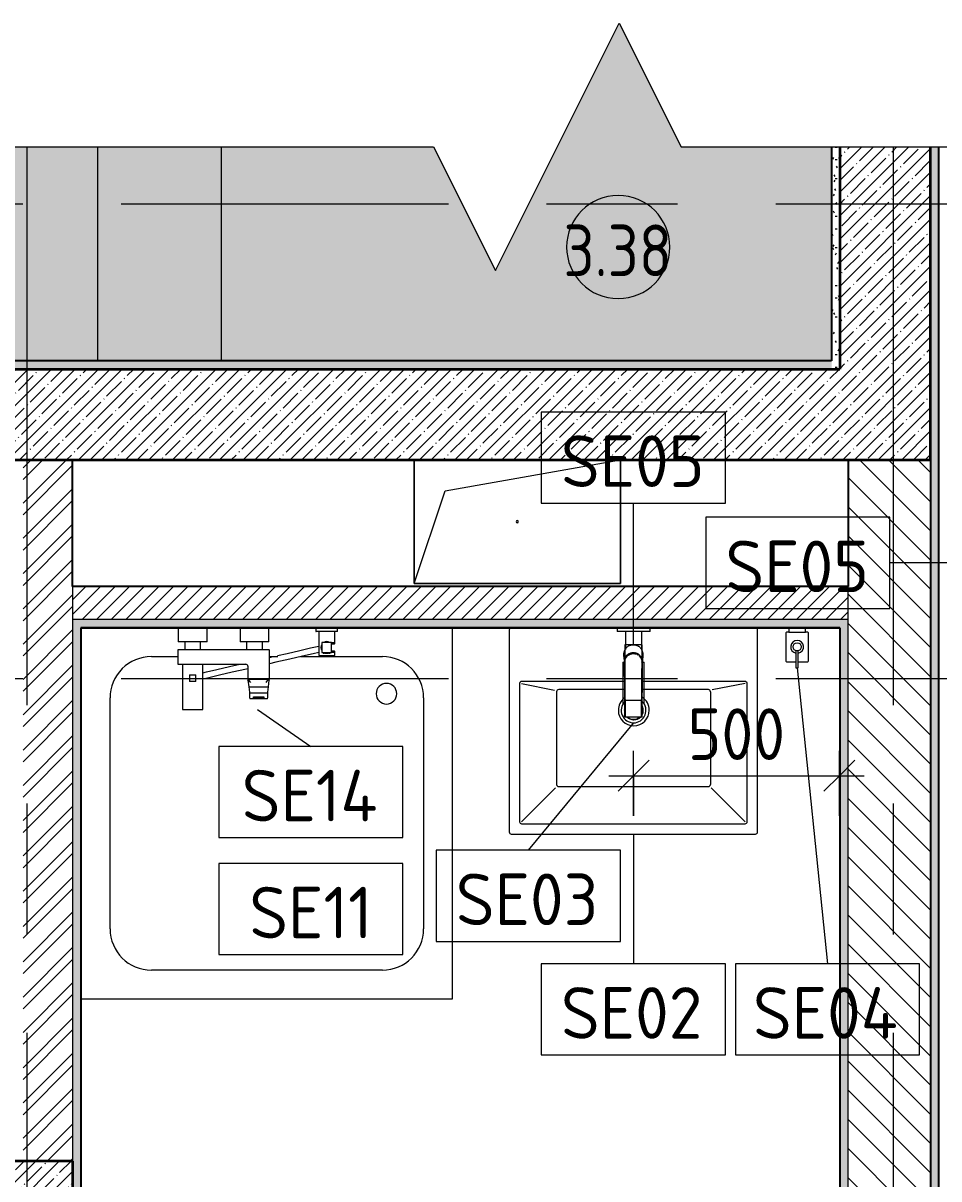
# Model space of a CAD drawing. Header units: millimetres. Extents: x 63482 to 319368, y -8553 to 29000.
# Drawn here: x 83434 to 85654, y 15787 to 18588 of the extents above; entities that cross this region are included whole.
import ezdxf

# ---------------------------------------------------------------- set-up
doc = ezdxf.new("R2010")
doc.units = ezdxf.units.MM
doc.linetypes.add('200_ШТРИХ__ш1_п0_6_', pattern=[80, 50, -30])
doc.linetypes.add('Осевая', pattern=[1587.5, 317.5, -238.125, 793.75, -238.125])
for name, color, linetype, lineweight, true_color in [('0-1', 7, 'Continuous', 9, 0x4994b4), ('A-GENM-1', 7, 'Continuous', 9, 0x4994b4), ('A-WALL-1', 7, 'Continuous', 25, 0x3c3c3c), ('A-WALL-3', 7, 'Continuous', 35, 0x3c3c3c), ('A-WALL-FNSH-1', 7, 'Continuous', 15, 0x3c3c3c), ('P-SANR-FIXT-1', 7, 'Continuous', 15, 0x4994b4)]:
    doc.layers.add(name, color=color, linetype=linetype, lineweight=lineweight, true_color=true_color)
for name, color, linetype, lineweight in [('A-ANNO-DIMS', 7, 'Continuous', 9), ('A-ANNO-DIMS-50', 7, 'Continuous', 9), ('A-AREA-IDEN', 7, 'Continuous', 9), ('A-DETL-GENF', 7, 'Continuous', 9), ('A-DETL-MBND', 7, '200_ШТРИХ__ш1_п0_6_', 9), ('A-GENM', 7, 'Continuous', 9), ('A-WALL', 7, 'Continuous', 9), ('I-WALL', 7, 'Continuous', 9), ('P-SANR-FIXT-IDEN', 7, 'Continuous', 9), ('S-STRS-2', 7, 'Continuous', 9), ('Оси', 7, 'Continuous', 9), ('Оси-2', 7, 'Осевая', 9)]:
    doc.layers.add(name, color=color, linetype=linetype, lineweight=lineweight)
doc.layers.add('S-STRS-1', color=7, linetype='Continuous', lineweight=15, transparency=1)
doc.styles.add('GOST Common', font='GOST_Common.ttf', dxfattribs={"height": 125})
doc.styles.add('GOST Common_2', font='GOST_Common.ttf', dxfattribs={"width": 0.9, "height": 125})
doc.styles.add('ISOCPEUR', font='isocpeur.ttf', dxfattribs={"width": 0.9, "height": 125})
doc.dimstyles.new('ISO-2_5_0_9К_БОЛЬШОЙ', dxfattribs={"dimscale": 304.8, "dimtxt": 124.497647, "dimasz": 0.246063, "dimexe": 0.19685, "dimexo": 0.492126, "dimgap": 0, "dimtad": 1, "dimdec": 0, "dimrnd": 10, "dimzin": 0, "dimdsep": 46, "dimtxsty": 'ISOCPEUR', "dimblk1": 'OBLIQUE', "dimblk2": 'OBLIQUE', "dimsah": 1, "dimcen": 0.09, "dimdle": 0.19685, "dimazin": 0, "dimtfac": 1, "dimtdec": 4, "dimtix": 1, "dimtmove": 0, "dimatfit": 3, "dimfxl": 1, "dimtvp": 1, "dimtolj": 1, "dimtzin": 0, "dimarcsym": 2})
pattern_1 = [(45, (-15165.72, 0), (-28.512667, 28.512667), []), (45, (-15137.207, 0), (-28.512667, 28.512667), [50.403, -10.081, 1.676, -8.404])]
pattern_2 = [(0, (-15165.719, 0), (60.96, 15.24), [5.029, -40.691, 5.029, -40.691, -243.84]), (0, (-15165.719, 0), (60.96, 15.24), [-91.44, 5.029, -86.411, 5.029, -40.691, -106.68]), (0, (-15165.719, 0), (60.96, 15.24), [-228.6, 5.029, -25.451, 5.029, -71.171]), (120, (-15142.859, 7.62), (-43.6782272, 45.1729086), [5.029, -40.691, 5.029, -40.691, -243.84]), (120, (-15142.859, 7.62), (-43.6782272, 45.1729086), [-91.44, 5.029, -86.411, 5.029, -40.691, -106.68]), (120, (-15142.859, 7.62), (-43.6782272, 45.1729086), [-228.6, 5.029, -25.451, 5.029, -71.171]), (240, (-15135.239, 38.1), (-17.2817728, -60.4129086), [5.029, -40.691, 5.029, -40.691, -243.84]), (240, (-15135.239, 38.1), (-17.2817728, -60.4129086), [-91.44, 5.029, -86.411, 5.029, -40.691, -106.68]), (240, (-15135.239, 38.1), (-17.2817728, -60.4129086), [-228.6, 5.029, -25.451, 5.029, -71.171])]

# ---------------------------------------------------------------- blocks, each defined once
blk = doc.blocks.new('SND_Aquanet_Душевой поддон_HX108_Квадратный_С опорами_Сантехкомплект__$ - 900х900-31006294-Фрагмент 3_7')
at = {"layer": 'P-SANR-FIXT-1'}
for p, q in [((450, 450), (-450, 450)), ((-450, 450), (-450, -449.8)), ((450, -449.8), (450, 450)), ((-280, 380), (280, 380)), ((-380, -280), (-380, 280)), ((380, 280), (380, -280)), ((-81.3, -380), (-280, -380)), ((-6.1, -380), (-26.4, -380)), ((280, -380), (215.9, -380))]:
    blk.add_line(p, q, dxfattribs=at)
for centre, radius, start, end in [((-280, 280), 100, 90, 180), ((280, 280), 100, 0, 90), ((-280, -280), 100, 180, 270), ((-290, -290), 25, 90, 270), ((-290, -290), 25, 270, 90), ((280, -280), 100, 270, 0)]:
    blk.add_arc(centre, radius, start, end, dxfattribs=at)
blk = doc.blocks.new('GM_Отверстие прямоугольное _в плите_ - Отверстие-21610241-Фрагмент 3_7')
at = {"layer": 'A-GENM'}
for p, q in [((-250, -150), (-250, 150)), ((-250, 150), (-250, -150)), ((-175, 75), (250, 150)), ((250, 150), (250, -150)), ((250, -150), (250, 150)), ((-250, -150), (-175, 75)), ((250, -150), (-250, -150)), ((-250, -150), (250, -150))]:
    blk.add_line(p, q, dxfattribs=at)
for start, end in [(360, 180), (180, 360)]:
    blk.add_arc((0, 0), 2.5, start, end, dxfattribs=at)
blk = doc.blocks.new('раковина - 400 x 500mm-30615599-Фрагмент 3_7')
at = {"layer": 'P-SANR-FIXT-1'}
for p, q in [((-249.5, -5), (-249.5, -495)), ((352.5, -495), (352.5, -5)), ((-224.5, -135), (-224.5, -470)), ((30.3, -130), (-219.5, -130)), ((-219.5, -135), (-139.5, -151)), ((322.5, -130), (72.7, -130)), ((322.5, -135), (242.8, -150.5)), ((327.5, -470), (327.5, -135)), ((-134.5, -155), (-134.5, -380)), ((-126, -150), (-129.5, -150)), ((30.4, -150), (-126, -150)), ((233.5, -150), (72.6, -150)), ((238.5, -155), (238.5, -380)), ((-219.5, -470), (-137.6, -388.1)), ((-129.5, -385), (233.5, -385)), ((322.5, -470), (240.2, -387.7)), ((-219.5, -475), (322.5, -475)), ((-244.5, -500), (347.5, -500))]:
    blk.add_line(p, q, dxfattribs=at)
for centre, radius, start, end in [((-244.5, -5), 5, 90, 180), ((347.5, -5), 5, 0, 90), ((-219.5, -135), 5, 90, 180), ((322.5, -135), 5, 0, 90), ((-129.5, -155), 5, 90, 180), ((233.5, -155), 5, 0, 90), ((52.6, -199.9), 37.5, 128.1786, 180), ((52.6, -199.9), 37.5, 126.7611, 127.9378), ((52.6, -199.9), 23, 167.9049, 171.9923), ((52.6, -199.9), 37.5, 360, 57.3103), ((52.6, -199.9), 23, 22.2277, 27.6484), ((52.6, -199.9), 23, 360, 20.947), ((52.6, -199.9), 37.5, 180, 360), ((52.6, -199.9), 23, 173.273, 180), ((52.6, -199.9), 23, 180, 186.8967), ((52.6, -199.9), 23, 188.1678, 192.0594), ((52.6, -199.9), 23, 223.2315, 316.8169), ((52.6, -199.9), 23, 333.251, 360), ((-129.5, -380), 5, 180, 270), ((233.5, -380), 5, 270, 360), ((-219.5, -470), 5, 180, 270), ((322.5, -470), 5, 270, 0), ((-244.5, -495), 5, 180, 270), ((347.5, -495), 5, 270, 0)]:
    blk.add_arc(centre, radius, start, end, dxfattribs=at)
blk = doc.blocks.new('TOY_Диспансер мыло - Дозатор Elegance new 11654 019001 хром-30642362-Фрагмент 3_7')
at = {"layer": 'A-GENM-1'}
for p, q in [((127.9, 96.6), (122.2, 96.6)), ((122.2, 96.6), (122.2, 81.7)), ((127.9, 81.7), (127.9, 96.6)), ((97.5, 79.7), (97.5, 12)), ((122.2, 81.7), (99.5, 81.7)), ((122.2, 81.7), (102.9, 81.7)), ((122.2, 82.7), (122.2, 55.3)), ((127.9, 55.3), (127.9, 82.7)), ((146.9, 81.7), (127.9, 81.7)), ((150.5, 81.7), (127.9, 81.7)), ((152.5, 12), (152.5, 79.7)), ((99.5, 10), (105, 10)), ((145, 10), (105, 10)), ((105, 10), (105, 0.5)), ((105, 0.5), (145, 0.5)), ((145, 0.5), (145, 10)), ((145, 10), (150.5, 10))]:
    blk.add_line(p, q, dxfattribs=at)
blk.add_circle((125, 45.7), 10, dxfattribs=at)
for centre, radius, start, end in [((99.5, 79.7), 2, 90, 180), ((125, 45.7), 15.7, 100.4353, 79.365), ((150.5, 79.7), 2, 360, 90), ((99.5, 12), 2, 180, 270), ((150.5, 12), 2, 270, 360)]:
    blk.add_arc(centre, radius, start, end, dxfattribs=at)
blk = doc.blocks.new('сифон - Для раковины-V28-Фрагмент 3_7')
at = {"layer": 'P-SANR-FIXT-1'}
for p, q in [((200, 40), (191.1, 40)), ((191.1, -40), (191.1, 40)), ((200, 40), (200, -40)), ((116.7, 26), (15, 26)), ((116.7, 26), (116.7, 22.5)), ((127.1, 20), (126.2, 20)), ((191.1, 20), (147.8, 20)), ((15, -26), (116.7, -26)), ((116.7, -21.3), (116.7, -26)), ((122.2, -20), (122.9, -20)), ((145.8, -20), (191.1, -20)), ((191.1, -40), (200, -40))]:
    blk.add_line(p, q, dxfattribs=at)
for radius, start, end in [(30, 46.0777, 180), (30, 180, 316.8879), (22.5, 134.338, 180), (22.5, 180, 224.5753), (21.5, 136.6301, 180), (21.5, 180, 223.4006), (22.5, 100.3246, 111.0164), (21.5, 102.5374, 108), (21.5, 81.6166, 90.6528), (21.5, 72, 75.9978), (22.5, 67.2152, 71.5917), (30, 42.9598, 45), (22.5, 244.2771, 292.5042), (21.5, 247.6878, 288), (21.5, 289.2478, 293.8296), (22.5, 293.3521, 297.2506), (30, 317.2925, 319.7584)]:
    blk.add_arc((0, 0), radius, start, end, dxfattribs=at)
blk = doc.blocks.new('смеситель для раковины - Default-V29-Фрагмент 3_7')
at = {"layer": '0-1'}
for p, q in [((19.7, 151.6), (-19.8, 151.6)), ((-20.3, 110), (-20.4, 97.4)), ((19.8, 111.8), (-19.8, 111.8)), ((20.4, 97.4), (20.3, 110)), ((-22.8, 3), (-21.8, 15.6)), ((-18.9, 7.6), (-19.6, 9.7)), ((21.8, 15.6), (22.8, 3))]:
    blk.add_line(p, q, dxfattribs=at)
at = {"layer": '0-1', "flags": 128}
for points in [[(-20.7, 150.6), (-20.7, 150.2), (-20.7, 149.2), (-20.7, 148.3), (-20.7, 146.9), (-20.7, 145.4), (-20.8, 134.7), (-21.1, 63.6), (-21.1, 93.2)], [(19.7, 151.6), (20, 151.6), (20.2, 151.6), (20.5, 151.4), (20.6, 151.2), (20.7, 151.1), (20.8, 150.9), (20.8, 150.6)], [(-21.8, 15.6), (-21.6, 25.5), (-21.4, 39.3), (-21.2, 64), (-21.1, 88)], [(-21.1, 22.2), (-21.1, 24.2), (-21.1, 63.3), (-21.1, 93.2)], [(21, 16.8), (21.2, 25.7), (21, 77.4), (21, 111.4)], [(-20, 10.8), (-20.8, 13.2), (-20.9, 15.4)], [(12.1, -0.1), (16.4, 3.8), (19.5, 8.8), (21, 14.5), (21, 16)]]:
    blk.add_lwpolyline(points, dxfattribs=at)
at = {"layer": 'P-SANR-FIXT-1'}
for p, q in [((21, 151.6), (-21, 151.6)), ((-21, 151.6), (-21, -23)), ((-19.7, 144), (-19.8, 111.8)), ((19.8, 111.8), (19.7, 144)), ((19.9, 143.1), (19.9, 140.9)), ((21, -23), (21, 151.6)), ((19.9, 136.7), (19.9, 133.6)), ((19.9, 131), (20, 126.2)), ((20, 115.7), (20, 113.5)), ((20, 111.3), (20, 108.6)), ((-22.9, 0.3), (-22.9, 0.9)), ((22.5, 5), (22.9, 0.9)), ((22.9, 0.9), (22.9, 0.3)), ((-21, -23), (21, -23))]:
    blk.add_line(p, q, dxfattribs=at)
at = {"layer": 'P-SANR-FIXT-1', "flags": 128}
for points in [[(-21.1, 16.9), (-21.1, 42.2), (-21, 67.6), (-20.8, 118.3), (-20.7, 143.7), (-20.7, 149.4), (-20.8, 150.2), (-20.9, 145.3), (-20.9, 138.9), (-21.1, 88.1)], [(21.1, 88.1), (20.9, 138.9), (20.9, 145.3), (20.8, 150.2), (20.7, 149.4), (20.7, 143.7), (20.8, 118.3), (21, 67.6), (21.1, 42.2), (21.1, 16.9)], [(-20, 109.4), (-20, 111), (-20, 119.8)], [(-19.9, 125.8), (-19.9, 133.8), (-19.9, 138.3)], [(20, 123.6), (20, 119.9), (20, 117.9)], [(-15.9, 4.1), (-13.1, 1.6), (-12.1, 0.9)], [(12.1, 0.9), (13.1, 1.6), (15.9, 4.1)], [(22.9, 0.9), (22.7, 3.2), (22.5, 5.6), (22.3, 7.9), (22.1, 10.8), (21.8, 15.2)], [(-9.8, -0.4), (-6.1, -1.8), (-5.1, -2)], [(-2.7, -2.4), (-2.1, -2.5), (2.1, -2.5), (2.7, -2.4)], [(0.6, -3.9), (0.3, -3.9), (0.1, -3.9), (-0.1, -3.9), (-0.3, -3.9), (-0.6, -3.9)], [(5.1, -2), (6.1, -1.8), (9.8, -0.4)]]:
    blk.add_lwpolyline(points, dxfattribs=at)
at = {"layer": 'P-SANR-FIXT-1'}
for centre, major_axis, ratio, start_param, end_param in [((-19.8, 109.7), (-0.5, 0.002), 0.095846, 0.794229, 1.571164), ((19.8, 109.7), (0.5, 0.002), 0.095848, 4.711795, 5.488843), ((0, 17.2), (20.8, 0), 0.98634, 3.038054, 3.090126), ((0, 17.2), (20.8, 0), 0.98634, 3.29536, 3.441377), ((0, 17.2), (20.8, 0), 0.98634, 5.983401, 6.129418), ((0, 17.2), (20.8, 0), 0.98634, 0.051466, 0.103539), ((0, 17.2), (20.8, 0), 0.98634, 4.268583, 4.510817), ((0, 17.2), (18.5, 0), 0.986286, 4.671144, 4.753634), ((0, 17.2), (20.8, 0), 0.98634, 4.913948, 5.156189)]:
    blk.add_ellipse(centre, major_axis=major_axis, ratio=ratio, start_param=start_param, end_param=end_param, dxfattribs=at)
for points, knots in [([(-19.9, 147.4), (-19.9, 148), (-19.8, 149.3), (-19.8, 150.7), (-19.8, 151.5), (-19.8, 151.6), (-19.8, 151.6)], [0.1, 0.1, 0.1, 0.1, 0.2, 0.3, 0.4, 0.4725859, 0.4725859, 0.4725859, 0.4725859]), ([(-19.8, 151.6), (-19.7, 151.6), (-19.7, 151.6), (-19.7, 151.2), (-19.7, 150), (-19.7, 148.3), (-19.7, 146.2), (-19.7, 144.8), (-19.7, 144)], [0.4728347, 0.4728347, 0.4728347, 0.4728347, 0.5, 0.6, 0.7, 0.8, 0.9, 1, 1, 1, 1]), ([(19.7, 144), (19.7, 144.8), (19.7, 146.2), (19.7, 148.3), (19.7, 150), (19.7, 151.2), (19.7, 151.6), (19.7, 151.6), (19.7, 151.6)], [0, 0, 0, 0, 0.1, 0.2, 0.3, 0.4, 0.5, 0.5274121, 0.5274121, 0.5274121, 0.5274121]), ([(19.7, 151.6), (19.8, 151.6), (19.8, 151.5), (19.8, 150.7), (19.8, 149.3), (19.9, 148), (19.9, 147.4)], [0.5275209, 0.5275209, 0.5275209, 0.5275209, 0.6, 0.7, 0.8, 0.9, 0.9, 0.9, 0.9]), ([(-21.1, 88.1), (-21.1, 85.7), (-21.1, 82.2), (-21.1, 77.5), (-21.2, 73.9), (-21.2, 70.4), (-21.2, 66.8), (-21.2, 63.9), (-21.2, 61.5), (-21.2, 59.8), (-21.2, 58), (-21.2, 55.7), (-21.3, 52.8), (-21.3, 49.3), (-21.3, 46), (-21.3, 42.6), (-21.4, 39.4), (-21.4, 36.2), (-21.5, 32.2), (-21.5, 27.5), (-21.7, 20.9), (-21.8, 17.2), (-21.8, 15.2)], [0, 0, 0, 0, 0.083333, 0.125, 0.166667, 0.208333, 0.25, 0.291667, 0.3125, 0.333333, 0.354167, 0.375, 0.416667, 0.458333, 0.5, 0.541667, 0.583333, 0.625, 0.666667, 0.75, 0.833333, 1, 1, 1, 1]), ([(-20.4, 97.4), (-20.4, 91.1), (-20.5, 81.8), (-20.6, 69.7), (-20.6, 60), (-20.7, 52.6), (-20.8, 47.4), (-20.8, 45.2), (-20.8, 43.5), (-20.9, 41.8), (-20.9, 39.8), (-20.9, 37.7), (-20.9, 36.2), (-20.9, 35.4), (-21, 34.1), (-21, 32.6), (-21, 31), (-21, 29.7), (-21, 28.6), (-21, 27.7), (-21, 26.8), (-21.1, 25.6), (-21.1, 22.9), (-21.1, 20.4), (-21.1, 18.4)], [0, 0, 0, 0, 0.222222, 0.333333, 0.444444, 0.583333, 0.618056, 0.652778, 0.670139, 0.6875, 0.722222, 0.756944, 0.774306, 0.782986, 0.791667, 0.826389, 0.84375, 0.861111, 0.878472, 0.887153, 0.895833, 0.913194, 0.930556, 1, 1, 1, 1]), ([(-19.8, 111.8), (-19.8, 111.8), (-19.8, 111.7), (-19.8, 110.9), (-19.8, 110.1), (-19.8, 109.7)], [0.4695548, 0.4695548, 0.4695548, 0.4695548, 0.6, 0.8, 1, 1, 1, 1]), ([(19.8, 109.7), (19.8, 110.1), (19.8, 110.9), (19.8, 111.7), (19.8, 111.8), (19.8, 111.8)], [0, 0, 0, 0, 0.2, 0.4, 0.5304748, 0.5304748, 0.5304748, 0.5304748]), ([(21.1, 18.4), (21.1, 19.2), (21.1, 20.8), (21.1, 23.1), (21.1, 25), (21.1, 26.5), (21, 27.6), (21, 28.6), (21, 30), (21, 31.7), (21, 33.4), (21, 34.6), (20.9, 35.2), (20.9, 35.7), (20.9, 36.3), (20.9, 36.9), (20.9, 38.1), (20.9, 39.8), (20.9, 41.4), (20.8, 42.8), (20.8, 44.1), (20.8, 45.8), (20.8, 48.6), (20.7, 53.5), (20.6, 60.7), (20.6, 68.9), (20.5, 76.5), (20.5, 85.7), (20.4, 92.7), (20.4, 97.4)], [0, 0, 0, 0, 0.027778, 0.055556, 0.083333, 0.097222, 0.111111, 0.125, 0.138889, 0.166667, 0.194444, 0.208333, 0.215278, 0.222222, 0.229167, 0.236111, 0.25, 0.277778, 0.305556, 0.319444, 0.333333, 0.361111, 0.388889, 0.444444, 0.555556, 0.666667, 0.75, 0.833333, 1, 1, 1, 1]), ([(20.4, 88.2), (20.4, 88.1), (20.5, 88), (20.6, 87.8), (20.7, 87.5), (20.7, 87.4), (20.7, 87.3)], [0.19375, 0.19375, 0.19375, 0.19375, 0.25, 0.3, 0.35, 0.4, 0.4, 0.4, 0.4]), ([(21.8, 15.2), (21.8, 16.4), (21.7, 19.4), (21.6, 24.2), (21.5, 28.2), (21.5, 30.6), (21.5, 32.4), (21.4, 34.1), (21.4, 35.8), (21.4, 37.3), (21.4, 38.7), (21.4, 39.8), (21.4, 41), (21.3, 42.6), (21.3, 44.7), (21.3, 47.5), (21.3, 50.9), (21.2, 55.1), (21.2, 60), (21.2, 65.1), (21.2, 69.9), (21.2, 74.5), (21.1, 80.6), (21.1, 85.1), (21.1, 88.1)], [0, 0, 0, 0, 0.142857, 0.285714, 0.357143, 0.392857, 0.428571, 0.464286, 0.5, 0.535714, 0.553571, 0.571429, 0.589286, 0.607143, 0.642857, 0.678571, 0.714286, 0.75, 0.785714, 0.821429, 0.857143, 0.892857, 0.928571, 1, 1, 1, 1]), ([(-21.8, 15.2), (-21.9, 13.9), (-22, 12.1), (-22.1, 10.1), (-22.2, 8.7), (-22.3, 7.5), (-22.4, 6.6), (-22.5, 5.7), (-22.6, 4.8), (-22.7, 3.8), (-22.8, 2.5), (-22.9, 1.5), (-22.9, 0.9)], [0, 0, 0, 0, 0.166667, 0.25, 0.333333, 0.416667, 0.5, 0.583333, 0.666667, 0.75, 0.833333, 1, 1, 1, 1]), ([(22.9, 0.3), (22.9, -2.5), (22.3, -6.4), (20, -11.4), (17.7, -14.7), (14.9, -17.6), (11.6, -20), (7.9, -21.7), (4.5, -22.6), (1.5, -23), (-1.9, -23), (-6, -22.4), (-10, -20.8), (-12.8, -19.1), (-14.8, -17.5), (-16.7, -15.8), (-18.8, -13.3), (-21.9, -8.1), (-22.9, -3.2), (-22.9, 0.3)], [0, 0, 0, 0, 0.111111, 0.166667, 0.222222, 0.277778, 0.333333, 0.388889, 0.444444, 0.479167, 0.513889, 0.583333, 0.652778, 0.6875, 0.722222, 0.756944, 0.791667, 0.861111, 1, 1, 1, 1]), ([(-16.4, 3.7), (-16.6, 4.1), (-17.6, 5.3), (-18.7, 7.1), (-19.6, 9), (-20.1, 10.6), (-20.6, 12.1), (-21, 14.3), (-21.1, 15.9), (-21.1, 16.9)], [0.5566569, 0.5566569, 0.5566569, 0.5566569, 0.6, 0.7, 0.75, 0.8, 0.85, 0.9, 1, 1, 1, 1]), ([(-21.1, 16.4), (-21.1, 14.3), (-20.4, 11.1), (-18.7, 7.6), (-17.5, 5.8), (-16.4, 4.5), (-15.2, 3.2), (-13.9, 2.1), (-12.5, 1), (-10.9, 0.1), (-9.2, -0.7), (-6.9, -1.7), (-3.8, -2.5), (0, -2.8), (3.8, -2.5), (6.9, -1.7), (9, -0.9), (10.1, -0.3), (10.9, 0.1), (11.7, 0.5), (12.7, 1.2), (13.9, 2), (15, 3), (15.8, 3.8), (16.4, 4.5), (17, 5.2), (17.7, 6.2), (18.6, 7.6), (19.3, 9), (19.7, 9.9), (19.9, 10.5), (20, 10.9), (20.2, 11.2), (20.3, 11.7), (20.6, 12.6), (20.8, 13.8), (21, 15.1), (21.1, 16), (21.1, 16.4)], [0, 0, 0, 0, 0.111111, 0.166667, 0.194444, 0.222222, 0.25, 0.277778, 0.305556, 0.333333, 0.361111, 0.388889, 0.444444, 0.5, 0.555556, 0.611111, 0.638889, 0.652778, 0.666667, 0.680556, 0.694444, 0.722222, 0.75, 0.763889, 0.777778, 0.791667, 0.805556, 0.833333, 0.861111, 0.875, 0.881944, 0.888889, 0.895833, 0.902778, 0.916667, 0.944444, 0.972222, 1, 1, 1, 1]), ([(-20.8, 14.6), (-20.7, 14.1), (-20.6, 12.9), (-20.2, 11.6), (-20, 10.9)], [0, 0, 0, 0, 0.4, 1, 1, 1, 1]), ([(-18.3, 9.9), (-18.8, 10.8), (-20.1, 14), (-20.7, 17.5), (-20.7, 19.9)], [-0.157337, -0.157337, -0.157337, -0.157337, -0.1111111, 0, 0, 0, 0]), ([(-19.3, 9.3), (-19.1, 8.7), (-18.5, 7.4), (-17.6, 6.2), (-17.1, 5.5)], [0.2222222, 0.2222222, 0.2222222, 0.2222222, 0.4444444, 0.7777778, 0.7777778, 0.7777778, 0.7777778]), ([(-13.9, 4), (-14.7, 4.7), (-15.8, 6), (-16.9, 7.4), (-17.2, 8)], [-0.26859689, -0.26859689, -0.26859689, -0.26859689, -0.22222222, -0.18982564, -0.18982564, -0.18982564, -0.18982564]), ([(-10, -1.5), (-10.9, -1), (-12.8, 0.2), (-14.5, 1.7), (-15.3, 2.6), (-15.4, 2.7)], [0.3, 0.3, 0.3, 0.3, 0.4, 0.5, 0.5124698, 0.5124698, 0.5124698, 0.5124698]), ([(-7.8, 0), (-8.7, 0.4), (-10.3, 1.2), (-11.7, 2.2), (-12.3, 2.7)], [-0.37982072, -0.37982072, -0.37982072, -0.37982072, -0.33333333, -0.30027801, -0.30027801, -0.30027801, -0.30027801]), ([(17.3, 8), (16.9, 7.4), (15, 4.8), (10.7, 1.1), (3.8, -1.6), (-2, -1.6), (-5.1, -0.9), (-5.8, -0.7)], [-0.8101744, -0.8101744, -0.8101744, -0.8101744, -0.7777778, -0.6666667, -0.5555556, -0.4444444, -0.4109505, -0.4109505, -0.4109505, -0.4109505]), ([(20.9, 14), (20.9, 13.9), (20.7, 12.8), (20.2, 10.6), (19, 7.6), (16.7, 3.9), (12.9, 0), (8, -2.6), (4.7, -3.4), (3.5, -3.6)], [0.0919533, 0.0919533, 0.0919533, 0.0919533, 0.1, 0.2, 0.3, 0.4, 0.6, 0.8, 0.9091362, 0.9091362, 0.9091362, 0.9091362]), ([(17.1, 5.5), (17.5, 6), (18.6, 7.6), (19.5, 9.4), (19.9, 10.7)], [0.2222222, 0.2222222, 0.2222222, 0.2222222, 0.4444444, 0.9768048, 0.9768048, 0.9768048, 0.9768048]), ([(20.7, 19.9), (20.7, 17.5), (20.1, 14), (18.8, 10.8), (18.3, 9.9)], [-1, -1, -1, -1, -0.8888889, -0.8424724, -0.8424724, -0.8424724, -0.8424724]), ([(20.2, 11.7), (20.3, 12), (20.6, 12.9), (20.7, 13.9), (20.8, 14.6)], [0.2222222, 0.2222222, 0.2222222, 0.2222222, 0.4444444, 1, 1, 1, 1]), ([(-0.6, -3.9), (-1.6, -3.9), (-3.8, -3.7), (-6.7, -2.9), (-8.5, -2.2), (-9.2, -1.8)], [0, 0, 0, 0, 0.1, 0.2, 0.2739223, 0.2739223, 0.2739223, 0.2739223]), ([(-0.6, -3.9), (-0.6, -3.9), (-0.6, -3.7), (-0.6, -3.5), (-0.6, -3.3), (-0.6, -3.2)], [0, 0, 0, 0, 0.3636364, 0.5454545, 0.7272727, 0.7272727, 0.7272727, 0.7272727]), ([(0.6, -3.9), (0.6, -3.9), (0.6, -3.7), (0.6, -3.5), (0.6, -3.3), (0.6, -3.2)], [0, 0, 0, 0, 0.3636364, 0.5454545, 0.7272727, 0.7272727, 0.7272727, 0.7272727])]:
    blk.add_open_spline(points, degree=3, knots=knots, dxfattribs=at)
for points in [[(-20.5, 88.2), (-20.6, 88.2), (-20.7, 88.2), (-20.8, 88.2)], [(-19.8, 111.8), (-19.8, 111.8), (-19.8, 111.8), (-19.8, 111.8)], [(-19.8, 110), (-19.8, 110.3), (-19.8, 110.6), (-19.8, 110.9)], [(19.8, 111.8), (19.8, 111.8), (19.8, 111.8), (19.8, 111.8)], [(19.8, 110.9), (19.8, 110.6), (19.8, 110.3), (19.8, 110)], [(-22.9, 0.9), (-22.9, 2.2), (-22.8, 3.6), (-22.6, 4.9)], [(2.5, -3.8), (1.8, -3.9), (1.2, -3.9), (0.6, -3.9)]]:
    blk.add_open_spline(points, degree=3, dxfattribs=at)
blk = doc.blocks.new('Смеситель для ванны с душевым гарнитуром - Смеситель для ванны с душевым гарнитуром-30756537-Фрагмент 3_7')
at = {"layer": 'P-SANR-FIXT-1'}
for p, q in [((98976, 17121.8), (99046, 17121.8)), ((98976, 17121.8), (98976, 17088.8)), ((98976, 17121.8), (99046, 17121.8)), ((98976, 17121.8), (98976, 17088.8)), ((99046, 17088.8), (99046, 17121.8)), ((99046, 17088.8), (99046, 17121.8)), ((99126, 17121.8), (99196, 17121.8)), ((99126, 17121.8), (99126, 17088.8)), ((99126, 17121.8), (99196, 17121.8)), ((99126, 17121.8), (99126, 17088.8)), ((99196, 17088.8), (99196, 17121.8)), ((99196, 17088.8), (99196, 17121.8)), ((99310, 17121.8), (99310, 17113.8)), ((99310.2, 17121.8), (99310, 17121.8)), ((99310, 17121.8), (99311.6, 17121.8)), ((99311.6, 17121.8), (99360.4, 17121.8)), ((99360.4, 17121.8), (99362, 17121.8)), ((99362, 17121.8), (99361.8, 17121.8)), ((99362, 17113.8), (99362, 17121.8)), ((99311.6, 17113.8), (99310, 17113.8)), ((99310, 17113.8), (99310.2, 17113.8)), ((99360.4, 17113.8), (99311.6, 17113.8)), ((99316.8, 17113.8), (99316.8, 17055.8)), ((99355.3, 17086.6), (99355.3, 17113.8)), ((99362, 17113.8), (99360.4, 17113.8)), ((99361.8, 17113.8), (99362, 17113.8)), ((98975, 17068.5), (98975, 17035.5)), ((98975, 17068.5), (98975, 17035.5)), ((99046, 17088.8), (98976, 17088.8)), ((99046, 17088.8), (98976, 17088.8)), ((99196, 17069.5), (98976, 17069.5)), ((99196, 17069.5), (98976, 17069.5)), ((98991.8, 17088.8), (98991.8, 17069.5)), ((99030.3, 17069.5), (99030.3, 17088.8)), ((99196, 17088.8), (99126, 17088.8)), ((99196, 17088.8), (99126, 17088.8)), ((99141.8, 17088.8), (99141.8, 17069.5)), ((99180.3, 17069.5), (99180.3, 17088.8)), ((99197, 16999), (99197, 17068.5)), ((99197, 16999), (99197, 17068.5)), ((99348, 17087.1), (99324, 17087.1)), ((99324, 17087.1), (99324, 17063.1)), ((99324, 17063.1), (99348, 17063.1)), ((99327.6, 17063.1), (99327.6, 17061.6)), ((99327.6, 17063.1), (99327.6, 17061.6)), ((99327.6, 17063.1), (99327.6, 17061.6)), ((99327.6, 17063.1), (99327.6, 17061.6)), ((99327.6, 17063.1), (99327.6, 17061.6)), ((99327.6, 17063.1), (99327.6, 17061.6)), ((99327.6, 17063.1), (99327.6, 17061.6)), ((99327.6, 17063.1), (99327.6, 17061.6)), ((99330.8, 17061.6), (99327.6, 17061.6)), ((99327.6, 17061.6), (99330.8, 17061.6)), ((99330.8, 17061.6), (99327.6, 17061.6)), ((99327.6, 17061.6), (99330.8, 17061.6)), ((99330.8, 17061.6), (99327.6, 17061.6)), ((99327.6, 17061.6), (99330.8, 17061.6)), ((99330.8, 17061.6), (99327.6, 17061.6)), ((99327.6, 17061.6), (99330.8, 17061.6)), ((99330.8, 17061.6), (99327.6, 17061.6)), ((99327.6, 17061.6), (99330.8, 17061.6)), ((99330.8, 17061.6), (99327.6, 17061.6)), ((99327.6, 17061.6), (99330.8, 17061.6)), ((99330.8, 17061.6), (99327.6, 17061.6)), ((99327.6, 17061.6), (99330.8, 17061.6)), ((99330.8, 17061.6), (99327.6, 17061.6)), ((99327.6, 17061.6), (99330.8, 17061.6)), ((99330.8, 17061.6), (99330.8, 17063.1)), ((99330.8, 17061.6), (99330.8, 17063.1)), ((99330.8, 17061.6), (99330.8, 17063.1)), ((99330.8, 17061.6), (99330.8, 17063.1)), ((99330.8, 17061.6), (99330.8, 17063.1)), ((99330.8, 17061.6), (99330.8, 17063.1)), ((99330.8, 17061.6), (99330.8, 17063.1)), ((99330.8, 17061.6), (99330.8, 17063.1)), ((99332.1, 17063.1), (99332.1, 17061.6)), ((99332.1, 17063.1), (99332.1, 17061.6)), ((99332.1, 17063.1), (99332.1, 17061.6)), ((99332.1, 17063.1), (99332.1, 17061.6)), ((99332.1, 17063.1), (99332.1, 17061.6)), ((99332.1, 17063.1), (99332.1, 17061.6)), ((99332.1, 17063.1), (99332.1, 17061.6)), ((99332.1, 17063.1), (99332.1, 17061.6)), ((99335.4, 17061.6), (99332.1, 17061.6)), ((99332.1, 17061.6), (99335.4, 17061.6)), ((99335.4, 17061.6), (99332.1, 17061.6)), ((99332.1, 17061.6), (99335.4, 17061.6)), ((99335.4, 17061.6), (99332.1, 17061.6)), ((99332.1, 17061.6), (99335.4, 17061.6)), ((99335.4, 17061.6), (99332.1, 17061.6)), ((99332.1, 17061.6), (99335.4, 17061.6)), ((99335.4, 17061.6), (99332.1, 17061.6)), ((99332.1, 17061.6), (99335.4, 17061.6)), ((99335.4, 17061.6), (99332.1, 17061.6)), ((99332.1, 17061.6), (99335.4, 17061.6)), ((99335.4, 17061.6), (99332.1, 17061.6)), ((99332.1, 17061.6), (99335.4, 17061.6)), ((99335.4, 17061.6), (99332.1, 17061.6)), ((99332.1, 17061.6), (99335.4, 17061.6)), ((99335.4, 17061.6), (99335.4, 17063.1)), ((99335.4, 17061.6), (99335.4, 17063.1)), ((99335.4, 17061.6), (99335.4, 17063.1)), ((99335.4, 17061.6), (99335.4, 17063.1)), ((99335.4, 17061.6), (99335.4, 17063.1)), ((99335.4, 17061.6), (99335.4, 17063.1)), ((99335.4, 17061.6), (99335.4, 17063.1)), ((99335.4, 17061.6), (99335.4, 17063.1)), ((99336.6, 17063.1), (99336.6, 17061.6)), ((99336.6, 17063.1), (99336.6, 17061.6)), ((99336.6, 17063.1), (99336.6, 17061.6)), ((99336.6, 17063.1), (99336.6, 17061.6)), ((99336.6, 17063.1), (99336.6, 17061.6)), ((99336.6, 17063.1), (99336.6, 17061.6)), ((99336.6, 17063.1), (99336.6, 17061.6)), ((99336.6, 17063.1), (99336.6, 17061.6)), ((99339.9, 17061.6), (99336.6, 17061.6)), ((99336.6, 17061.6), (99339.9, 17061.6)), ((99339.9, 17061.6), (99336.6, 17061.6)), ((99336.6, 17061.6), (99339.9, 17061.6)), ((99339.9, 17061.6), (99336.6, 17061.6)), ((99336.6, 17061.6), (99339.9, 17061.6)), ((99339.9, 17061.6), (99336.6, 17061.6)), ((99336.6, 17061.6), (99339.9, 17061.6)), ((99339.9, 17061.6), (99336.6, 17061.6)), ((99336.6, 17061.6), (99339.9, 17061.6)), ((99339.9, 17061.6), (99336.6, 17061.6)), ((99336.6, 17061.6), (99339.9, 17061.6)), ((99339.9, 17061.6), (99336.6, 17061.6)), ((99336.6, 17061.6), (99339.9, 17061.6)), ((99339.9, 17061.6), (99336.6, 17061.6)), ((99336.6, 17061.6), (99339.9, 17061.6)), ((99339.9, 17061.6), (99339.9, 17063.1)), ((99339.9, 17061.6), (99339.9, 17063.1)), ((99339.9, 17061.6), (99339.9, 17063.1)), ((99339.9, 17061.6), (99339.9, 17063.1)), ((99339.9, 17061.6), (99339.9, 17063.1)), ((99339.9, 17061.6), (99339.9, 17063.1)), ((99339.9, 17061.6), (99339.9, 17063.1)), ((99339.9, 17061.6), (99339.9, 17063.1)), ((99341.2, 17063.1), (99341.2, 17061.6)), ((99341.2, 17063.1), (99341.2, 17061.6)), ((99341.2, 17063.1), (99341.2, 17061.6)), ((99341.2, 17063.1), (99341.2, 17061.6)), ((99341.2, 17063.1), (99341.2, 17061.6)), ((99341.2, 17063.1), (99341.2, 17061.6)), ((99341.2, 17063.1), (99341.2, 17061.6)), ((99341.2, 17063.1), (99341.2, 17061.6)), ((99344.4, 17061.6), (99341.2, 17061.6)), ((99341.2, 17061.6), (99344.4, 17061.6)), ((99344.4, 17061.6), (99341.2, 17061.6)), ((99341.2, 17061.6), (99344.4, 17061.6)), ((99344.4, 17061.6), (99341.2, 17061.6)), ((99341.2, 17061.6), (99344.4, 17061.6)), ((99344.4, 17061.6), (99341.2, 17061.6)), ((99341.2, 17061.6), (99344.4, 17061.6)), ((99344.4, 17061.6), (99341.2, 17061.6)), ((99341.2, 17061.6), (99344.4, 17061.6)), ((99344.4, 17061.6), (99341.2, 17061.6)), ((99341.2, 17061.6), (99344.4, 17061.6)), ((99344.4, 17061.6), (99341.2, 17061.6)), ((99341.2, 17061.6), (99344.4, 17061.6)), ((99344.4, 17061.6), (99341.2, 17061.6)), ((99341.2, 17061.6), (99344.4, 17061.6)), ((99344.4, 17061.6), (99344.4, 17063.1)), ((99344.4, 17061.6), (99344.4, 17063.1)), ((99344.4, 17061.6), (99344.4, 17063.1)), ((99344.4, 17061.6), (99344.4, 17063.1)), ((99344.4, 17061.6), (99344.4, 17063.1)), ((99344.4, 17061.6), (99344.4, 17063.1)), ((99344.4, 17061.6), (99344.4, 17063.1)), ((99344.4, 17061.6), (99344.4, 17063.1)), ((99348, 17063.1), (99348, 17087.1)), ((99355.3, 17086.6), (99348, 17086.6)), ((99348, 17086.6), (99355.3, 17086.6)), ((99348, 17084.1), (99354.8, 17084.1)), ((99354.8, 17066.1), (99348, 17066.1)), ((99348, 17063.3), (99355.3, 17063.3)), ((99355.3, 17063.3), (99348, 17063.3)), ((99355.3, 17084.6), (99355.3, 17086.6)), ((99355.3, 17063.3), (99355.3, 17065.6)), ((99355.3, 17055.8), (99355.3, 17063.3)), ((98976, 17034.5), (99140, 17034.5)), ((98976, 17034.5), (99140, 17034.5)), ((98986, 17034.5), (98986, 16925)), ((99036, 16925), (99036, 17034.5)), ((99197, 17050.9), (99206, 17052.9)), ((99316.8, 17055.8), (99355.3, 17055.8)), ((99003, 17008.5), (99003, 16992.5)), ((99003.1, 17008.5), (99003, 17008.5)), ((99003, 17008.5), (99003.5, 17008.5)), ((99003.5, 17008.5), (99018.5, 17008.5)), ((99018.5, 17008.5), (99019, 17008.5)), ((99019, 17008.5), (99018.9, 17008.5)), ((99019, 16992.5), (99019, 17008.5)), ((99145, 17029.5), (99145, 16999)), ((99145, 17029.5), (99145, 16999)), ((99003.5, 16992.5), (99003, 16992.5)), ((99003, 16992.5), (99003.1, 16992.5)), ((99018.5, 16992.5), (99003.5, 16992.5)), ((99019, 16992.5), (99018.5, 16992.5)), ((99018.9, 16992.5), (99019, 16992.5)), ((99145.1, 16995.5), (99145.1, 16996.2)), ((99147.6, 16996.2), (99145.1, 16996.2)), ((99145.1, 16995.5), (99147, 16979.8)), ((99146, 16998), (99196, 16998)), ((99146, 16998), (99196, 16998)), ((99147, 16979.8), (99195, 16979.8)), ((99147, 16979.8), (99148.6, 16966.9)), ((99193.7, 16998), (99188.2, 16990.3)), ((99196.9, 16996.2), (99191.8, 16996.2)), ((99193.4, 16966.9), (99195, 16979.8)), ((99195, 16979.8), (99196.9, 16995.5)), ((99196.9, 16996.2), (99196.9, 16995.5)), ((99148.6, 16966.9), (99148.8, 16965.4)), ((99148.8, 16965.4), (99193.2, 16965.4)), ((99148.8, 16965.4), (99149, 16963)), ((99149, 16963), (99149, 16954.2)), ((99149, 16954.2), (99149.5, 16950.7)), ((99192.5, 16950.7), (99149.5, 16950.7)), ((99158.5, 16952.9), (99158.5, 16955.4)), ((99158.5, 16954.7), (99159.3, 16954.7)), ((99160.6, 16955.6), (99181.4, 16955.6)), ((99160.6, 16952.6), (99160.6, 16955.6)), ((99181.4, 16952.6), (99160.6, 16952.6)), ((99181.4, 16952.6), (99181.4, 16955.6)), ((99182.7, 16954.7), (99183.5, 16954.7)), ((99183.5, 16955.4), (99183.5, 16952.9)), ((99192.5, 16950.7), (99193, 16954.2)), ((99192.9, 16963), (99193.2, 16965.4)), ((99193, 16954.2), (99193, 16963)), ((99193.2, 16965.4), (99193.4, 16966.9)), ((98986.5, 16924.5), (99035.5, 16924.5))]:
    blk.add_line(p, q, dxfattribs=at)
at = {"layer": 'P-SANR-FIXT-1', "flags": 128}
for points in [[(99316.8, 17062.9), (99302.8, 17059.7), (99277.4, 17053.9), (99247, 17046.9), (99213, 17039.2), (99197, 17035.5)], [(99216.6, 17055.4), (99240.2, 17060.8), (99271.1, 17067.9), (99297, 17073.8), (99316.8, 17078.3)], [(99036, 17013.9), (99044.4, 17015.9), (99069.8, 17021.7), (99100.2, 17028.7), (99125.7, 17034.5)], [(99145, 17023.6), (99141.3, 17022.7), (99107, 17014.8), (99076.2, 17007.8), (99050.2, 17001.8), (99036, 16998.5)], [(99152, 16990.3), (99147.2, 16995.9), (99146.3, 16998)], [(99158.5, 16955.4), (99158.6, 16955.4), (99158.7, 16955.5), (99159, 16955.5), (99159.3, 16955.5), (99159.7, 16955.6), (99160.1, 16955.6), (99160.6, 16955.6)], [(99160.6, 16952.6), (99160.1, 16952.6), (99159.7, 16952.7), (99159.3, 16952.7), (99159, 16952.7), (99158.7, 16952.8), (99158.6, 16952.8)], [(99181.4, 16955.6), (99181.8, 16955.6), (99182.3, 16955.6), (99182.7, 16955.5), (99183, 16955.5), (99183.3, 16955.5), (99183.4, 16955.4), (99183.5, 16955.4)], [(99183.4, 16952.8), (99183.3, 16952.8), (99183, 16952.7), (99182.7, 16952.7), (99182.3, 16952.7), (99181.8, 16952.6), (99181.4, 16952.6)]]:
    blk.add_lwpolyline(points, dxfattribs=at)
at = {"layer": 'P-SANR-FIXT-1'}
for centre, radius, start, end in [((99336, 17075.1), 14.2, 58.1524, 121.7439), ((99336, 17075.1), 14.2, 58.1524, 121.7439), ((98976, 17068.5), 1, 90, 180), ((98976, 17068.5), 1, 90, 180), ((99196, 17068.5), 1, 0, 90), ((99196, 17068.5), 1, 0, 90), ((99336, 17075.1), 14.2, 148.2631, 211.8541), ((99336, 17075.1), 14.2, 148.2631, 211.8541), ((99336, 17075.1), 14.2, 238.3082, 302.0443), ((99336, 17075.1), 14.2, 238.3082, 302.0443), ((99354.8, 17084.6), 0.5, 270, 0), ((99354.8, 17065.6), 0.5, 0, 90), ((98976, 17035.5), 1, 180, 270), ((98976, 17035.5), 1, 180, 270), ((99140, 17029.5), 5, 0, 90), ((99140, 17029.5), 5, 0, 90), ((99146, 16999), 1, 180, 270), ((99146, 16999), 1, 180, 270), ((99196, 16999), 1, 270, 0), ((99196, 16999), 1, 270, 0), ((98986.5, 16925), 0.5, 180, 270), ((99035.5, 16925), 0.5, 270, 0)]:
    blk.add_arc(centre, radius, start, end, dxfattribs=at)
blk = doc.blocks.new('DET_L_Линия разрыва - М100-31020566-Фрагмент 3_7')
at = {"layer": 'A-DETL-GENF'}
for p, q in [((2200, -300), (2500, 300)), ((2500, 300), (2650, 0)), ((15.9, 0), (2050, 0)), ((2050, 0), (2200, -300)), ((2650, 0), (4700, 0))]:
    blk.add_line(p, q, dxfattribs=at)
blk = doc.blocks.new('М_сантехническая_рамка1 - В рамке-30590747-Фрагмент 3_7')
at = {"layer": 'P-SANR-FIXT-IDEN'}
for p, q in [((4.293, 2.24), (-4.639, 2.24)), ((-4.639, 2.24), (-4.639, -2.178)), ((4.293, -2.178), (4.293, 2.24)), ((-4.639, -2.178), (4.293, -2.178))]:
    blk.add_line(p, q, dxfattribs=at)
blk = doc.blocks.new('DIMBLOCK40-Фрагмент 3_7')
at = {"layer": 'A-ANNO-DIMS-50'}
for p, q in [((84914.3, 16667.1), (84914.3, 16824.1)), ((85413.3, 16667.1), (85413.3, 16824.1)), ((84854.3, 16764.1), (85473.3, 16764.1)), ((84914.3, 16764.1), (84914.3, 16667.1)), ((85413.3, 16764.1), (85413.3, 16667.1))]:
    blk.add_line(p, q, dxfattribs=at)
at = {"layer": 'A-ANNO-DIMS-50', "lineweight": 20}
for p, q in [((84914.3, 16764.1), (84951.8, 16801.6)), ((85413.3, 16764.1), (85450.8, 16801.6)), ((84914.3, 16764.1), (84876.8, 16726.6)), ((85413.3, 16764.1), (85375.8, 16726.6))]:
    blk.add_line(p, q, dxfattribs=at)
at = {"layer": 'A-ANNO-DIMS-50', "color": 0, "insert": (85045.3, 16927.4), "char_height": 125, "width": 284.429, "attachment_point": 1, "line_spacing_factor": 1.149209, "style": 'ISOCPEUR'}
blk.add_mtext('500', dxfattribs=at)
blk = doc.blocks.new('_Oblique')
at = {"color": 0, "linetype": 'ByBlock', "lineweight": -2}
blk.add_line((-0.5, -0.5), (0.5, 0.5), dxfattribs=at)
blk = doc.blocks.new('Марка_Помещения - Номер-25198446-Фрагмент 3_7')
at = {"layer": 'A-AREA-IDEN'}
for start, end in [(360, 180), (180, 360)]:
    blk.add_arc((0, 0), 2.5, start, end, dxfattribs=at)

msp = doc.modelspace()

# ---------------------------------------------------------------- hatches: boundary and pattern name
at = {"layer": 'I-WALL'}
h = msp.add_hatch(dxfattribs=at)
h.set_pattern_fill('FP_10', color=256, style=0, pattern_type=2)
h.set_pattern_definition(pattern_2)
h.paths.add_polyline_path([(85414.3, 17750), (85414.3, 18288.4), (85394.3, 18288.4), (85394.3, 17750)])
h = msp.add_hatch(dxfattribs=at)
h.set_pattern_fill('FP_3', color=256, style=0, pattern_type=2)
h.set_pattern_definition(pattern_1)
h.paths.add_polyline_path([(85634.3, 17530), (85634.3, 18288.4), (85414.3, 18288.4), (85414.3, 17530)])
h = msp.add_hatch(dxfattribs=at)
h.set_pattern_fill('FP_10', color=256, style=0, pattern_type=2)
h.set_pattern_definition(pattern_2)
h.paths.add_polyline_path([(85654.3, 13900), (85654.3, 18288.4), (85634.3, 18288.4), (85634.3, 13900)])
h = msp.add_hatch(dxfattribs=at)
h.set_pattern_fill('FP_10', color=256, style=0, pattern_type=2)
h.set_pattern_definition(pattern_2)
h.paths.add_polyline_path([(85394.3, 17750), (85394.3, 17770), (82712.3, 17770), (82712.3, 17750), (85347.1, 17750)])
h = msp.add_hatch(dxfattribs=at)
h.set_pattern_fill('FP_3', color=256, style=0, pattern_type=2)
h.set_pattern_definition(pattern_1)
h.paths.add_polyline_path([(85347.1, 17530), (85414.3, 17530), (85414.3, 17750), (82712.3, 17750), (82712.3, 17530), (84756.8, 17530)])
h = msp.add_hatch(dxfattribs=at)
h.set_pattern_fill('FP_21', color=256, style=0, pattern_type=2)
h.set_pattern_definition([(45, (-15165.72, 0), (-42.768647, 42.768647), []), (45, (-15137.207, 0), (-42.768647, 42.768647), [])])
h.paths.add_polyline_path([(83554.3, 15830), (83554.3, 17530), (83434.3, 17530), (83434.3, 15830)])
h = msp.add_hatch(dxfattribs=at)
h.set_pattern_fill('FP_20', color=256, style=0, pattern_type=2)
h.set_pattern_definition([(135, (-15165.72, 0), (-35.35534, -35.35534), [])])
h.paths.add_polyline_path([(85634.3, 13620), (85634.3, 17530), (85434.3, 17530), (85434.3, 13628), (85464.3, 13628), (85464.3, 13620)])
h = msp.add_hatch(dxfattribs=at)
h.set_pattern_fill('FP_9', color=256, style=0, pattern_type=2)
h.set_pattern_definition([(45, (-15165.719, 0), (-17.6776695, 17.6776695), [])])
h.paths.add_polyline_path([(85414.3, 17142.8), (85434.3, 17142.8), (85434.3, 17222.8), (83554.3, 17222.8), (83554.3, 17142.8), (85347.1, 17142.8)])
h = msp.add_hatch(dxfattribs=at)
h.set_pattern_fill('FP_10', color=256, style=0, pattern_type=2)
h.set_pattern_definition(pattern_2)
h.paths.add_polyline_path([(85413.3, 17122.8), (85414.3, 17122.8), (85414.3, 17142.8), (83554.3, 17142.8), (83554.3, 17122.8), (85347.1, 17122.8)])
h = msp.add_hatch(dxfattribs=at)
h.set_pattern_fill('FP_10', color=256, style=0, pattern_type=2)
h.set_pattern_definition(pattern_2)
h.paths.add_polyline_path([(83574.3, 14050), (83574.3, 17122.8), (83554.3, 17122.8), (83554.3, 14050)])
h = msp.add_hatch(dxfattribs=at)
h.set_pattern_fill('FP_10', color=256, style=0, pattern_type=2)
h.set_pattern_definition(pattern_2)
h.paths.add_polyline_path([(85434.3, 13640), (85434.3, 17142.8), (85414.3, 17142.8), (85414.3, 13640)])
h = msp.add_hatch(dxfattribs=at)
h.set_pattern_fill('FP_3', color=256, style=0, pattern_type=2)
h.set_pattern_definition(pattern_1)
h.paths.add_polyline_path([(83554.3, 13620), (83554.3, 15830), (83334.3, 15830), (83334.3, 13620)])
at = {"layer": 'S-STRS-1'}
for points in [[(85394.3, 17770), (85394.3, 17770), (85394.3, 18288.4), (85029.3, 18288.4), (84879.3, 18588.4), (84579.3, 17988.4), (84429.3, 18288.4), (83914.3, 18288.4), (83914.3, 17770), (85392.5, 17770)], [(83614.3, 17770), (83614.3, 18288.4), (83314.3, 18288.4), (83314.3, 17770)], [(83914.3, 17770), (83914.3, 18288.4), (83614.3, 18288.4), (83614.3, 17770)]]:
    msp.add_hatch(color=256, dxfattribs=at).paths.add_polyline_path(points)

# ---------------------------------------------------------------- linework, layer by layer
at = {"layer": 'A-DETL-MBND'}
msp.add_line((85654.3, 18288.4), (85654.3, 17952.4), dxfattribs=at)
at = {"layer": 'A-WALL'}
for p, q in [((85393.3, 17771), (85394.3, 17771)), ((83554.3, 17222.8), (83554.3, 15830)), ((85434.3, 13640), (85434.3, 17222.8)), ((85434.3, 17142.8), (83554.3, 17142.8))]:
    msp.add_line(p, q, dxfattribs=at)
at = {"layer": 'A-WALL-1'}
for p, q in [((85394.3, 18288.4), (85394.3, 17770)), ((85654.3, 13920), (85654.3, 18288.4)), ((85394.3, 17770), (82712.3, 17770)), ((83554.3, 17222.8), (83554.3, 17530)), ((85434.3, 17530), (85434.3, 17222.8)), ((85634.3, 17530), (85634.3, 13620)), ((85434.3, 17222.8), (83554.3, 17222.8)), ((85414.3, 17122.8), (83574.3, 17122.8)), ((83574.3, 17122.8), (83574.3, 14050)), ((85414.3, 17122.8), (85414.3, 13640))]:
    msp.add_line(p, q, dxfattribs=at)
at = {"layer": 'A-WALL-3'}
for p, q in [((85414.3, 18288.4), (85414.3, 17750)), ((85634.3, 17530), (85634.3, 18288.4)), ((82712.3, 17750), (85414.3, 17750)), ((82712.3, 17530), (85634.3, 17530)), ((83554.3, 15830), (82716.1, 15830)), ((83554.3, 15830), (83554.3, 13620))]:
    msp.add_line(p, q, dxfattribs=at)
at = {"layer": 'A-WALL-FNSH-1'}
for p, q in [((85393.3, 18288.4), (85393.3, 17771)), ((85393.3, 17771), (82712.3, 17771)), ((83575.3, 17121.8), (85413.3, 17121.8)), ((83575.3, 14051), (83575.3, 17121.8)), ((85413.3, 17121.8), (85413.3, 13640))]:
    msp.add_line(p, q, dxfattribs=at)
at = {"layer": 'P-SANR-FIXT-IDEN'}
for p, q in [((84913.7, 17081.8), (84913.7, 17424.8)), ((85695.2, 17280.3), (85535.9, 17280.3)), ((85310.8, 17025.7), (85384.2, 16308.3)), ((84002.8, 16924.5), (84131.7, 16835.1)), ((84914.3, 16892.4), (84658.9, 16583.6)), ((84913.7, 16622.8), (84913.7, 16308.3))]:
    msp.add_line(p, q, dxfattribs=at)
at = {"layer": 'S-STRS-2'}
for p, q in [((83614.3, 18288.4), (83614.3, 17770)), ((83614.3, 18288.4), (83614.3, 17770)), ((83914.3, 18288.4), (83914.3, 17770)), ((83914.3, 18288.4), (83914.3, 17770))]:
    msp.add_line(p, q, dxfattribs=at)
at = {"layer": 'Оси'}
for p, q in [((83444.3, 17038.4), (83444.3, 18288.4)), ((85544.3, 17038.4), (85544.3, 18288.4)), ((85549.3, 18150), (86799.3, 18150)), ((85549.3, 17000), (86799.3, 17000))]:
    msp.add_line(p, q, dxfattribs=at)
at = {"layer": 'Оси-2'}
for p, q in [((83116, 18150), (85549.3, 18150)), ((83444.3, 13204.4), (83444.3, 17038.4)), ((85544.3, 13204.4), (85544.3, 17038.4)), ((83116, 17000), (85549.3, 17000))]:
    msp.add_line(p, q, dxfattribs=at)

# ---------------------------------------------------------------- block references
at = {"layer": 'A-AREA-IDEN', "xscale": 49.99999999999998, "yscale": 49.99999999999998, "zscale": 49.99999999999998}
msp.add_blockref('Марка_Помещения - Номер-25198446-Фрагмент 3_7', (84877, 18045.7), dxfattribs=at)
at = {"layer": 'A-DETL-GENF'}
msp.add_blockref('DET_L_Линия разрыва - М100-31020566-Фрагмент 3_7', (82379.3, 18288.4), dxfattribs=at)
at = {"layer": 'A-GENM'}
msp.add_blockref('GM_Отверстие прямоугольное _в плите_ - Отверстие-21610241-Фрагмент 3_7', (84632.3, 17380), dxfattribs=at)
at = {"layer": 'P-SANR-FIXT-1'}
for name, p, rotation in [('SND_Aquanet_Душевой поддон_HX108_Квадратный_С опорами_Сантехкомплект__$ - 900х900-31006294-Фрагмент 3_7', (84025.2, 16673), 180), ('сифон - Для раковины-V28-Фрагмент 3_7', (84914.3, 16922.4), 89.99999999999945), ('TOY_Диспансер мыло - Дозатор Elegance new 11654 019001 хром-30642362-Фрагмент 3_7', (85435.8, 17122.3), 180), ('смеситель для раковины - Default-V29-Фрагмент 3_7', (84913.7, 17058.8), 180)]:
    msp.add_blockref(name, p, dxfattribs=dict(at, rotation=rotation))
for name, p in [('Смеситель для ванны с душевым гарнитуром - Смеситель для ванны с душевым гарнитуром-30756537-Фрагмент 3_7', (-15165.7, 0)), ('раковина - 400 x 500mm-30615599-Фрагмент 3_7', (84862.2, 17122.8))]:
    msp.add_blockref(name, p, dxfattribs=at)
at = {"layer": 'P-SANR-FIXT-IDEN', "xscale": 49.99999999999998, "yscale": 49.99999999999998, "zscale": 49.99999999999998}
for p in [(84922.4, 17533.7), (85321.2, 17278.7), (84140.4, 16723.1), (84667.6, 16471.6), (84140.4, 16439.6), (84922.4, 16196.3), (85392.9, 16196.3)]:
    msp.add_blockref('М_сантехническая_рамка1 - В рамке-30590747-Фрагмент 3_7', p, dxfattribs=at)

# ---------------------------------------------------------------- texts
at = {"layer": 'A-AREA-IDEN', "insert": (84744.2, 18100), "char_height": 125, "width": 331.899, "attachment_point": 1, "style": 'GOST Common_2'}
msp.add_mtext('3.38', dxfattribs=at)
at = {"layer": 'P-SANR-FIXT-IDEN', "char_height": 125, "attachment_point": 1, "style": 'GOST Common'}
for s, insert, width in [('SE05', (84738.1, 17589.1), 444.937), ('SE05', (85136.9, 17334.1), 444.937), ('SE14', (83964.3, 16778.5), 424.894), ('SE03', (84483.3, 16527), 444.937), ('SE11', (83982.6, 16495), 380.802), ('SE02', (84738.1, 16251.7), 444.937), ('SE04', (85203.6, 16251.7), 456.962)]:
    msp.add_mtext(s, dxfattribs=dict(at, insert=insert, width=width))

# ---------------------------------------------------------------- dimensions: what is measured, and where the dimension line sits
at = {"layer": 'A-ANNO-DIMS'}
dim = msp.add_linear_dim(base=(85413.3, 16764.1), p1=(84914.3, 16817.1), p2=(85413.3, 16817.1), dimstyle='ISO-2_5_0_9К_БОЛЬШОЙ', override={"dimpost": '<>', "dimfxl": 499.000018}, dxfattribs=at)
dim.commit()
dim.dimension.update_dxf_attribs({"geometry": 'DIMBLOCK40-Фрагмент 3_7', "text_midpoint": (85163.8, 16826.6)})

doc.saveas('drawing.dxf')
